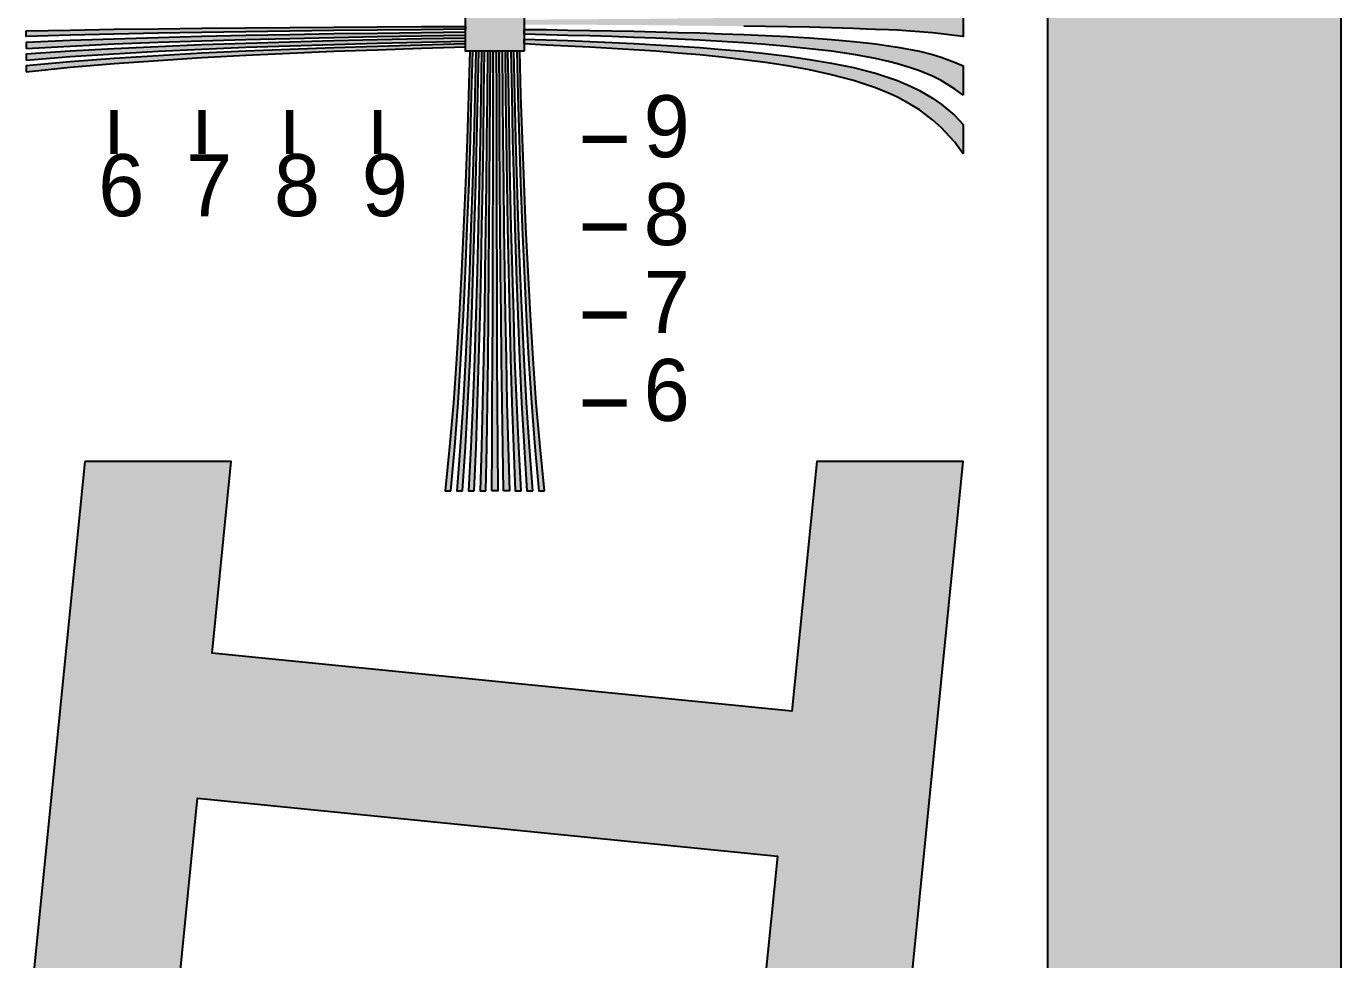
# Model space of a CAD drawing. Header units: millimetres. Extents: x 0 to 1582, y 0 to 984.
# Drawn here: x 1223.1 to 1582.2, y 448.3 to 703.1 of the extents above; entities that cross this region are included whole.
import ezdxf

# ---------------------------------------------------------------- set-up
doc = ezdxf.new("R2010")
doc.units = ezdxf.units.MM
for name, color, linetype in [('FRAME', 7, 'Continuous'), ('LABELS', 7, 'Continuous'), ('PERIPHERY', 7, 'Continuous'), ('SFR', 7, 'Continuous')]:
    doc.layers.add(name, color=color, linetype=linetype)

msp = doc.modelspace()

# ---------------------------------------------------------------- hatches: boundary and pattern name
at = {"layer": 'FRAME', "true_color": 0x000000}
h = msp.add_hatch(color=7, dxfattribs=at)
h.dxf.hatch_style = 1
h.paths.add_polyline_path([(1502.24, 904.25), (1582.24, 904.25), (1582.24, 104.25), (1502.24, 104.25), (1502.24, 904.25)])
at = {"layer": 'PERIPHERY', "true_color": 0x000000}
h = msp.add_hatch(color=7, dxfattribs=at)
h.dxf.hatch_style = 1
h.paths.add_polyline_path([(1359.12, 696.25), (1343.12, 696.25), (1343.12, 712.25), (1359.12, 712.25), (1359.12, 696.25)])
h = msp.add_hatch(color=7, dxfattribs=at)
h.dxf.hatch_style = 1
h.paths.add_polyline_path([(1479.12, 700.25), (1476.72, 700.61), (1473.12, 701.05), (1470.72, 701.29), (1467.12, 701.57), (1464.72, 701.77), (1461.12, 701.98), (1458.72, 702.09), (1455.12, 702.25), (1452.72, 702.34), (1449.12, 702.5), (1443.12, 702.66), (1437.12, 702.82), (1431.12, 702.93), (1425.12, 703.01), (1419.12, 703.09), (1413.12, 703.18), (1407.12, 703.26), (1401.12, 703.3), (1395.12, 703.38), (1389.12, 703.41), (1383.12, 703.46), (1377.12, 703.49), (1371.12, 703.53), (1365.12, 703.57), (1359.12, 703.57), (1359.12, 704.93), (1365.12, 704.93), (1371.12, 704.97), (1377.12, 705.01), (1383.12, 705.05), (1389.12, 705.09), (1395.12, 705.13), (1401.12, 705.21), (1407.12, 705.25), (1413.12, 705.33), (1419.12, 705.41), (1425.12, 705.49), (1431.12, 705.57), (1437.12, 705.7), (1443.12, 705.85), (1449.12, 706.01), (1452.72, 706.17), (1455.12, 706.25), (1458.72, 706.41), (1461.12, 706.53), (1464.72, 706.77), (1467.12, 706.93), (1470.72, 707.21), (1473.12, 707.45), (1476.72, 707.89), (1479.12, 708.25), (1479.12, 700.25)])
h = msp.add_hatch(color=7, dxfattribs=at)
h.dxf.hatch_style = 1
h.paths.add_polyline_path([(1223.12, 701.86), (1235.12, 702.06), (1247.12, 702.26), (1259.12, 702.42), (1271.12, 702.54), (1283.12, 702.66), (1295.12, 702.78), (1307.12, 702.86), (1319.12, 702.94), (1331.12, 702.98), (1343.12, 703.06), (1343.12, 702.26), (1331.12, 702.14), (1319.12, 702.02), (1307.12, 701.9), (1295.12, 701.78), (1283.12, 701.58), (1271.12, 701.42), (1259.12, 701.18), (1247.12, 700.94), (1235.12, 700.62), (1223.12, 700.26), (1223.12, 701.86)])
h = msp.add_hatch(color=7, dxfattribs=at)
h.dxf.hatch_style = 1
h.paths.add_polyline_path([(1223.12, 697.06), (1235.12, 697.7), (1247.12, 698.26), (1259.12, 698.74), (1271.12, 699.1), (1283.12, 699.46), (1295.12, 699.78), (1307.12, 700.02), (1319.12, 700.26), (1331.12, 700.46), (1343.12, 700.66), (1343.12, 701.46), (1331.12, 701.3), (1319.12, 701.14), (1307.12, 700.98), (1295.12, 700.78), (1283.12, 700.54), (1271.12, 700.26), (1259.12, 699.94), (1247.12, 699.58), (1235.12, 699.18), (1223.12, 698.66), (1223.12, 697.06)])
h = msp.add_hatch(color=7, dxfattribs=at)
h.dxf.hatch_style = 1
h.paths.add_polyline_path([(1479.12, 684.25), (1476.72, 686.05), (1473.12, 688.25), (1470.72, 689.45), (1467.12, 690.93), (1464.72, 691.77), (1461.12, 692.81), (1458.72, 693.46), (1455.12, 694.25), (1452.72, 694.73), (1449.12, 695.37), (1443.12, 696.25), (1437.12, 696.97), (1431.12, 697.57), (1425.12, 698.09), (1419.12, 698.54), (1413.12, 698.93), (1407.12, 699.25), (1401.12, 699.54), (1395.12, 699.81), (1389.12, 700.05), (1383.12, 700.26), (1377.12, 700.45), (1371.12, 700.61), (1365.12, 700.77), (1359.12, 700.94), (1359.12, 702.25), (1365.12, 702.17), (1371.12, 702.05), (1377.12, 701.97), (1383.12, 701.85), (1389.12, 701.73), (1395.12, 701.57), (1401.12, 701.42), (1407.12, 701.26), (1413.12, 701.05), (1419.12, 700.81), (1425.12, 700.57), (1431.12, 700.25), (1437.12, 699.89), (1443.12, 699.45), (1449.12, 698.93), (1452.72, 698.53), (1455.12, 698.25), (1458.72, 697.77), (1461.12, 697.41), (1464.72, 696.77), (1467.12, 696.25), (1470.72, 695.37), (1473.12, 694.65), (1476.72, 693.33), (1479.12, 692.25), (1479.12, 684.25)])
h = msp.add_hatch(color=7, dxfattribs=at)
h.dxf.hatch_style = 1
h.paths.add_polyline_path([(1223.12, 693.86), (1235.12, 694.82), (1247.12, 695.58), (1259.12, 696.26), (1271.12, 696.82), (1283.12, 697.34), (1295.12, 697.78), (1307.12, 698.14), (1319.12, 698.5), (1331.12, 698.78), (1343.12, 699.06), (1343.12, 699.86), (1331.12, 699.62), (1319.12, 699.38), (1307.12, 699.1), (1295.12, 698.78), (1283.12, 698.38), (1271.12, 697.98), (1259.12, 697.5), (1247.12, 696.94), (1235.12, 696.26), (1223.12, 695.46), (1223.12, 693.86)])
h = msp.add_hatch(color=7, dxfattribs=at)
h.dxf.hatch_style = 1
h.paths.add_polyline_path([(1223.12, 690.66), (1235.12, 691.9), (1247.12, 692.94), (1259.12, 693.78), (1271.12, 694.54), (1283.12, 695.18), (1295.12, 695.78), (1307.12, 696.26), (1319.12, 696.7), (1331.12, 697.1), (1343.12, 697.46), (1343.12, 698.26), (1331.12, 697.94), (1319.12, 697.58), (1307.12, 697.22), (1295.12, 696.78), (1283.12, 696.26), (1271.12, 695.7), (1259.12, 695.02), (1247.12, 694.26), (1235.12, 693.34), (1223.12, 692.26), (1223.12, 690.66)])
h = msp.add_hatch(color=7, dxfattribs=at)
h.dxf.hatch_style = 1
h.paths.add_polyline_path([(1479.12, 668.25), (1476.72, 671.53), (1473.12, 675.45), (1470.72, 677.57), (1467.12, 680.25), (1464.72, 681.77), (1461.12, 683.69), (1458.72, 684.81), (1455.12, 686.25), (1452.72, 687.09), (1449.12, 688.25), (1443.12, 689.85), (1437.12, 691.17), (1431.12, 692.25), (1425.12, 693.17), (1419.12, 693.97), (1413.12, 694.65), (1407.12, 695.25), (1401.12, 695.77), (1395.12, 696.25), (1389.12, 696.69), (1383.12, 697.05), (1377.12, 697.41), (1371.12, 697.69), (1365.12, 697.97), (1359.12, 698.25), (1359.12, 699.57), (1365.12, 699.37), (1371.12, 699.17), (1377.12, 698.93), (1383.12, 698.65), (1389.12, 698.37), (1395.12, 698.01), (1401.12, 697.65), (1407.12, 697.25), (1413.12, 696.77), (1419.12, 696.25), (1425.12, 695.65), (1431.12, 694.93), (1437.12, 694.05), (1443.12, 693.05), (1449.12, 691.81), (1452.72, 690.93), (1455.12, 690.25), (1458.72, 689.13), (1461.12, 688.25), (1464.72, 686.77), (1467.12, 685.57), (1470.72, 683.49), (1473.12, 681.85), (1476.72, 678.81), (1479.12, 676.25), (1479.12, 668.25)])
h = msp.add_hatch(color=7, dxfattribs=at)
h.dxf.hatch_style = 1
h.paths.add_polyline_path([(1339.12, 576.25), (1340.2, 588.25), (1341.12, 600.25), (1341.88, 612.25), (1342.56, 624.25), (1343.12, 636.25), (1343.6, 648.25), (1344.08, 660.25), (1344.44, 672.25), (1344.8, 684.25), (1345.12, 696.25), (1344.32, 696.25), (1343.96, 684.25), (1343.56, 672.25), (1343.12, 660.25), (1342.6, 648.25), (1342.04, 636.25), (1341.4, 624.25), (1340.64, 612.25), (1339.8, 600.25), (1338.76, 588.25), (1337.52, 576.25), (1339.12, 576.25)])
h = msp.add_hatch(color=7, dxfattribs=at)
h.dxf.hatch_style = 1
h.paths.add_polyline_path([(1342.32, 576.25), (1343.12, 588.25), (1343.8, 600.25), (1344.36, 612.25), (1344.84, 624.25), (1345.24, 636.25), (1345.6, 648.25), (1345.96, 660.25), (1346.24, 672.25), (1346.48, 684.25), (1346.72, 696.25), (1345.92, 696.25), (1345.64, 684.25), (1345.36, 672.25), (1345, 660.25), (1344.6, 648.25), (1344.2, 636.25), (1343.68, 624.25), (1343.12, 612.25), (1342.44, 600.25), (1341.68, 588.25), (1340.72, 576.25), (1342.32, 576.25)])
h = msp.add_hatch(color=7, dxfattribs=at)
h.dxf.hatch_style = 1
h.paths.add_polyline_path([(1345.52, 576.25), (1346.04, 588.25), (1346.44, 600.25), (1346.8, 612.25), (1347.12, 624.25), (1347.4, 636.25), (1347.6, 648.25), (1347.84, 660.25), (1348, 672.25), (1348.16, 684.25), (1348.32, 696.25), (1347.52, 696.25), (1347.32, 684.25), (1347.12, 672.25), (1346.88, 660.25), (1346.6, 648.25), (1346.32, 636.25), (1345.96, 624.25), (1345.6, 612.25), (1345.12, 600.25), (1344.56, 588.25), (1343.92, 576.25), (1345.52, 576.25)])
h = msp.add_hatch(color=7, dxfattribs=at)
h.dxf.hatch_style = 1
h.paths.add_polyline_path([(1348.72, 576.25), (1348.92, 588.25), (1349.12, 600.25), (1349.28, 612.25), (1349.4, 624.25), (1349.52, 636.25), (1349.6, 648.25), (1349.72, 660.25), (1349.8, 672.25), (1349.84, 684.25), (1349.92, 696.25), (1349.12, 696.25), (1349, 684.25), (1348.88, 672.25), (1348.76, 660.25), (1348.6, 648.25), (1348.44, 636.25), (1348.28, 624.25), (1348.04, 612.25), (1347.8, 600.25), (1347.48, 588.25), (1347.12, 576.25), (1348.72, 576.25)])
h = msp.add_hatch(color=7, dxfattribs=at)
h.dxf.hatch_style = 1
h.paths.add_polyline_path([(1350.32, 576.25), (1350.4, 588.25), (1350.44, 600.25), (1350.52, 612.25), (1350.56, 624.25), (1350.6, 636.25), (1350.6, 648.25), (1350.64, 660.25), (1350.68, 672.25), (1350.68, 684.25), (1350.72, 696.25), (1351.52, 696.25), (1351.56, 684.25), (1351.56, 672.25), (1351.59, 660.25), (1351.59, 648.25), (1351.64, 636.25), (1351.67, 624.25), (1351.71, 612.25), (1351.8, 600.25), (1351.83, 588.25), (1351.92, 576.25), (1350.32, 576.25)])
h = msp.add_hatch(color=7, dxfattribs=at)
h.dxf.hatch_style = 1
h.paths.add_polyline_path([(1353.52, 576.25), (1353.32, 588.25), (1353.12, 600.25), (1352.96, 612.25), (1352.84, 624.25), (1352.72, 636.25), (1352.6, 648.25), (1352.52, 660.25), (1352.44, 672.25), (1352.4, 684.25), (1352.32, 696.25), (1353.12, 696.25), (1353.24, 684.25), (1353.36, 672.25), (1353.48, 660.25), (1353.6, 648.25), (1353.8, 636.25), (1353.96, 624.25), (1354.2, 612.25), (1354.44, 600.25), (1354.76, 588.25), (1355.12, 576.25), (1353.52, 576.25)])
h = msp.add_hatch(color=7, dxfattribs=at)
h.dxf.hatch_style = 1
h.paths.add_polyline_path([(1358.32, 576.25), (1357.68, 588.25), (1357.12, 600.25), (1356.64, 612.25), (1356.28, 624.25), (1355.92, 636.25), (1355.6, 648.25), (1355.36, 660.25), (1355.12, 672.25), (1354.92, 684.25), (1354.72, 696.25), (1353.92, 696.25), (1354.08, 684.25), (1354.24, 672.25), (1354.4, 660.25), (1354.6, 648.25), (1354.84, 636.25), (1355.12, 624.25), (1355.44, 612.25), (1355.8, 600.25), (1356.2, 588.25), (1356.72, 576.25), (1358.32, 576.25)])
h = msp.add_hatch(color=7, dxfattribs=at)
h.dxf.hatch_style = 1
h.paths.add_polyline_path([(1361.52, 576.25), (1360.56, 588.25), (1359.8, 600.25), (1359.12, 612.25), (1358.56, 624.25), (1358.04, 636.25), (1357.6, 648.25), (1357.24, 660.25), (1356.88, 672.25), (1356.6, 684.25), (1356.32, 696.25), (1355.52, 696.25), (1355.76, 684.25), (1356, 672.25), (1356.28, 660.25), (1356.6, 648.25), (1357, 636.25), (1357.4, 624.25), (1357.88, 612.25), (1358.44, 600.25), (1359.12, 588.25), (1359.92, 576.25), (1361.52, 576.25)])
h = msp.add_hatch(color=7, dxfattribs=at)
h.dxf.hatch_style = 1
h.paths.add_polyline_path([(1364.72, 576.25), (1363.48, 588.25), (1362.44, 600.25), (1361.6, 612.25), (1360.84, 624.25), (1360.2, 636.25), (1359.6, 648.25), (1359.12, 660.25), (1358.68, 672.25), (1358.28, 684.25), (1357.92, 696.25), (1357.12, 696.25), (1357.44, 684.25), (1357.8, 672.25), (1358.16, 660.25), (1358.6, 648.25), (1359.12, 636.25), (1359.68, 624.25), (1360.36, 612.25), (1361.12, 600.25), (1362.04, 588.25), (1363.12, 576.25), (1364.72, 576.25)])
at = {"layer": 'SFR', "true_color": 0x000000}
h = msp.add_hatch(color=7, dxfattribs=at)
h.dxf.hatch_style = 1
h.paths.add_polyline_path([(1239.12, 584.25), (1223.12, 424.25), (1263.12, 424.25), (1269.93, 492.37), (1428.35, 476.53), (1423.12, 424.25), (1463.12, 424.25), (1479.12, 584.25), (1439.12, 584.25), (1432.31, 516.13), (1273.89, 531.97), (1279.12, 584.25), (1239.12, 584.25), (1239.12, 584.25)])

# ---------------------------------------------------------------- linework, layer by layer
at = {"layer": 'FRAME', "color": 250}
msp.add_lwpolyline([(1502.24, 904.25), (1582.24, 904.25), (1582.24, 104.25), (1502.24, 104.25), (1502.24, 904.25)], close=True, dxfattribs=at)
at = {"layer": 'FRAME', "color": 250, "true_color": 0x000000}
for points in [[(1502.24, 904.25), (1502.24, 104.25), (1582.24, 104.25)], [(1582.24, 104.25), (1582.24, 904.25), (1502.24, 904.25)]]:
    msp.add_solid(points, dxfattribs=at)
at = {"layer": 'PERIPHERY', "color": 250}
for points in [[(1359.12, 696.25), (1343.12, 696.25), (1343.12, 712.25), (1359.12, 712.25), (1359.12, 696.25)], [(1223.12, 701.86), (1235.12, 702.06), (1247.12, 702.26), (1259.12, 702.42), (1271.12, 702.54), (1283.12, 702.66), (1295.12, 702.78), (1307.12, 702.86), (1319.12, 702.94), (1331.12, 702.98), (1343.12, 703.06), (1343.12, 702.26), (1331.12, 702.14), (1319.12, 702.02), (1307.12, 701.9), (1295.12, 701.78), (1283.12, 701.58), (1271.12, 701.42), (1259.12, 701.18), (1247.12, 700.94), (1235.12, 700.62), (1223.12, 700.26), (1223.12, 701.86)], [(1223.12, 697.06), (1235.12, 697.7), (1247.12, 698.26), (1259.12, 698.74), (1271.12, 699.1), (1283.12, 699.46), (1295.12, 699.78), (1307.12, 700.02), (1319.12, 700.26), (1331.12, 700.46), (1343.12, 700.66), (1343.12, 701.46), (1331.12, 701.3), (1319.12, 701.14), (1307.12, 700.98), (1295.12, 700.78), (1283.12, 700.54), (1271.12, 700.26), (1259.12, 699.94), (1247.12, 699.58), (1235.12, 699.18), (1223.12, 698.66), (1223.12, 697.06)], [(1479.12, 684.25), (1476.72, 686.05), (1473.12, 688.25), (1470.72, 689.45), (1467.12, 690.93), (1464.72, 691.77), (1461.12, 692.81), (1458.72, 693.46), (1455.12, 694.25), (1452.72, 694.73), (1449.12, 695.37), (1443.12, 696.25), (1437.12, 696.97), (1431.12, 697.57), (1425.12, 698.09), (1419.12, 698.54), (1413.12, 698.93), (1407.12, 699.25), (1401.12, 699.54), (1395.12, 699.81), (1389.12, 700.05), (1383.12, 700.26), (1377.12, 700.45), (1371.12, 700.61), (1365.12, 700.77), (1359.12, 700.94), (1359.12, 702.25), (1365.12, 702.17), (1371.12, 702.05), (1377.12, 701.97), (1383.12, 701.85), (1389.12, 701.73), (1395.12, 701.57), (1401.12, 701.42), (1407.12, 701.26), (1413.12, 701.05), (1419.12, 700.81), (1425.12, 700.57), (1431.12, 700.25), (1437.12, 699.89), (1443.12, 699.45), (1449.12, 698.93), (1452.72, 698.53), (1455.12, 698.25), (1458.72, 697.77), (1461.12, 697.41), (1464.72, 696.77), (1467.12, 696.25), (1470.72, 695.37), (1473.12, 694.65), (1476.72, 693.33), (1479.12, 692.25), (1479.12, 684.25)], [(1223.12, 693.86), (1235.12, 694.82), (1247.12, 695.58), (1259.12, 696.26), (1271.12, 696.82), (1283.12, 697.34), (1295.12, 697.78), (1307.12, 698.14), (1319.12, 698.5), (1331.12, 698.78), (1343.12, 699.06), (1343.12, 699.86), (1331.12, 699.62), (1319.12, 699.38), (1307.12, 699.1), (1295.12, 698.78), (1283.12, 698.38), (1271.12, 697.98), (1259.12, 697.5), (1247.12, 696.94), (1235.12, 696.26), (1223.12, 695.46), (1223.12, 693.86)], [(1223.12, 690.66), (1235.12, 691.9), (1247.12, 692.94), (1259.12, 693.78), (1271.12, 694.54), (1283.12, 695.18), (1295.12, 695.78), (1307.12, 696.26), (1319.12, 696.7), (1331.12, 697.1), (1343.12, 697.46), (1343.12, 698.26), (1331.12, 697.94), (1319.12, 697.58), (1307.12, 697.22), (1295.12, 696.78), (1283.12, 696.26), (1271.12, 695.7), (1259.12, 695.02), (1247.12, 694.26), (1235.12, 693.34), (1223.12, 692.26), (1223.12, 690.66)], [(1479.12, 668.25), (1476.72, 671.53), (1473.12, 675.45), (1470.72, 677.57), (1467.12, 680.25), (1464.72, 681.77), (1461.12, 683.69), (1458.72, 684.81), (1455.12, 686.25), (1452.72, 687.09), (1449.12, 688.25), (1443.12, 689.85), (1437.12, 691.17), (1431.12, 692.25), (1425.12, 693.17), (1419.12, 693.97), (1413.12, 694.65), (1407.12, 695.25), (1401.12, 695.77), (1395.12, 696.25), (1389.12, 696.69), (1383.12, 697.05), (1377.12, 697.41), (1371.12, 697.69), (1365.12, 697.97), (1359.12, 698.25), (1359.12, 699.57), (1365.12, 699.37), (1371.12, 699.17), (1377.12, 698.93), (1383.12, 698.65), (1389.12, 698.37), (1395.12, 698.01), (1401.12, 697.65), (1407.12, 697.25), (1413.12, 696.77), (1419.12, 696.25), (1425.12, 695.65), (1431.12, 694.93), (1437.12, 694.05), (1443.12, 693.05), (1449.12, 691.81), (1452.72, 690.93), (1455.12, 690.25), (1458.72, 689.13), (1461.12, 688.25), (1464.72, 686.77), (1467.12, 685.57), (1470.72, 683.49), (1473.12, 681.85), (1476.72, 678.81), (1479.12, 676.25), (1479.12, 668.25)], [(1339.12, 576.25), (1340.2, 588.25), (1341.12, 600.25), (1341.88, 612.25), (1342.56, 624.25), (1343.12, 636.25), (1343.6, 648.25), (1344.08, 660.25), (1344.44, 672.25), (1344.8, 684.25), (1345.12, 696.25), (1344.32, 696.25), (1343.96, 684.25), (1343.56, 672.25), (1343.12, 660.25), (1342.6, 648.25), (1342.04, 636.25), (1341.4, 624.25), (1340.64, 612.25), (1339.8, 600.25), (1338.76, 588.25), (1337.52, 576.25), (1339.12, 576.25)], [(1342.32, 576.25), (1343.12, 588.25), (1343.8, 600.25), (1344.36, 612.25), (1344.84, 624.25), (1345.24, 636.25), (1345.6, 648.25), (1345.96, 660.25), (1346.24, 672.25), (1346.48, 684.25), (1346.72, 696.25), (1345.92, 696.25), (1345.64, 684.25), (1345.36, 672.25), (1345, 660.25), (1344.6, 648.25), (1344.2, 636.25), (1343.68, 624.25), (1343.12, 612.25), (1342.44, 600.25), (1341.68, 588.25), (1340.72, 576.25), (1342.32, 576.25)], [(1345.52, 576.25), (1346.04, 588.25), (1346.44, 600.25), (1346.8, 612.25), (1347.12, 624.25), (1347.4, 636.25), (1347.6, 648.25), (1347.84, 660.25), (1348, 672.25), (1348.16, 684.25), (1348.32, 696.25), (1347.52, 696.25), (1347.32, 684.25), (1347.12, 672.25), (1346.88, 660.25), (1346.6, 648.25), (1346.32, 636.25), (1345.96, 624.25), (1345.6, 612.25), (1345.12, 600.25), (1344.56, 588.25), (1343.92, 576.25), (1345.52, 576.25)], [(1348.72, 576.25), (1348.92, 588.25), (1349.12, 600.25), (1349.28, 612.25), (1349.4, 624.25), (1349.52, 636.25), (1349.6, 648.25), (1349.72, 660.25), (1349.8, 672.25), (1349.84, 684.25), (1349.92, 696.25), (1349.12, 696.25), (1349, 684.25), (1348.88, 672.25), (1348.76, 660.25), (1348.6, 648.25), (1348.44, 636.25), (1348.28, 624.25), (1348.04, 612.25), (1347.8, 600.25), (1347.48, 588.25), (1347.12, 576.25), (1348.72, 576.25)], [(1350.32, 576.25), (1350.4, 588.25), (1350.44, 600.25), (1350.52, 612.25), (1350.56, 624.25), (1350.6, 636.25), (1350.6, 648.25), (1350.64, 660.25), (1350.68, 672.25), (1350.68, 684.25), (1350.72, 696.25), (1351.52, 696.25), (1351.56, 684.25), (1351.56, 672.25), (1351.59, 660.25), (1351.59, 648.25), (1351.64, 636.25), (1351.67, 624.25), (1351.71, 612.25), (1351.8, 600.25), (1351.83, 588.25), (1351.92, 576.25), (1350.32, 576.25)], [(1353.52, 576.25), (1353.32, 588.25), (1353.12, 600.25), (1352.96, 612.25), (1352.84, 624.25), (1352.72, 636.25), (1352.6, 648.25), (1352.52, 660.25), (1352.44, 672.25), (1352.4, 684.25), (1352.32, 696.25), (1353.12, 696.25), (1353.24, 684.25), (1353.36, 672.25), (1353.48, 660.25), (1353.6, 648.25), (1353.8, 636.25), (1353.96, 624.25), (1354.2, 612.25), (1354.44, 600.25), (1354.76, 588.25), (1355.12, 576.25), (1353.52, 576.25)], [(1358.32, 576.25), (1357.68, 588.25), (1357.12, 600.25), (1356.64, 612.25), (1356.28, 624.25), (1355.92, 636.25), (1355.6, 648.25), (1355.36, 660.25), (1355.12, 672.25), (1354.92, 684.25), (1354.72, 696.25), (1353.92, 696.25), (1354.08, 684.25), (1354.24, 672.25), (1354.4, 660.25), (1354.6, 648.25), (1354.84, 636.25), (1355.12, 624.25), (1355.44, 612.25), (1355.8, 600.25), (1356.2, 588.25), (1356.72, 576.25), (1358.32, 576.25)], [(1361.52, 576.25), (1360.56, 588.25), (1359.8, 600.25), (1359.12, 612.25), (1358.56, 624.25), (1358.04, 636.25), (1357.6, 648.25), (1357.24, 660.25), (1356.88, 672.25), (1356.6, 684.25), (1356.32, 696.25), (1355.52, 696.25), (1355.76, 684.25), (1356, 672.25), (1356.28, 660.25), (1356.6, 648.25), (1357, 636.25), (1357.4, 624.25), (1357.88, 612.25), (1358.44, 600.25), (1359.12, 588.25), (1359.92, 576.25), (1361.52, 576.25)], [(1364.72, 576.25), (1363.48, 588.25), (1362.44, 600.25), (1361.6, 612.25), (1360.84, 624.25), (1360.2, 636.25), (1359.6, 648.25), (1359.12, 660.25), (1358.68, 672.25), (1358.28, 684.25), (1357.92, 696.25), (1357.12, 696.25), (1357.44, 684.25), (1357.8, 672.25), (1358.16, 660.25), (1358.6, 648.25), (1359.12, 636.25), (1359.68, 624.25), (1360.36, 612.25), (1361.12, 600.25), (1362.04, 588.25), (1363.12, 576.25), (1364.72, 576.25)]]:
    msp.add_lwpolyline(points, close=True, dxfattribs=at)
msp.add_lwpolyline([(1479.12, 708.25), (1479.12, 700.25), (1479.12, 700.25), (1476.72, 700.61), (1473.12, 701.05), (1470.72, 701.29), (1467.12, 701.57), (1464.72, 701.77), (1461.12, 701.98), (1458.72, 702.09), (1455.12, 702.25), (1452.72, 702.34), (1449.12, 702.5), (1443.12, 702.66), (1437.12, 702.82), (1431.12, 702.93), (1425.12, 703.01), (1419.12, 703.09)], dxfattribs=at)
at = {"layer": 'PERIPHERY', "color": 250, "lineweight": 35, "const_width": 2}
for points in [[(1247.12, 680.26), (1247.12, 668.26)], [(1271.12, 680.26), (1271.12, 668.26)], [(1295.12, 680.26), (1295.12, 668.26)], [(1319.12, 680.26), (1319.12, 668.26)], [(1375.12, 672.25), (1387.12, 672.25)], [(1375.12, 648.25), (1387.12, 648.25)], [(1375.12, 624.25), (1387.12, 624.25)], [(1375.12, 600.25), (1387.12, 600.25)]]:
    msp.add_lwpolyline(points, dxfattribs=at)
at = {"layer": 'PERIPHERY', "color": 250, "true_color": 0x000000}
for points in [[(1359.12, 696.25), (1359.12, 712.25), (1343.12, 712.25)], [(1343.12, 712.25), (1343.12, 696.25), (1359.12, 696.25)], [(1479.12, 700.25), (1476.72, 707.89), (1473.12, 707.45)], [(1479.12, 700.25), (1479.12, 708.25), (1476.72, 707.89)], [(1443.12, 705.85), (1419.12, 703.09), (1425.12, 703.01)], [(1443.12, 705.85), (1425.12, 703.01), (1431.12, 702.93)], [(1443.12, 705.85), (1431.12, 702.93), (1437.12, 702.82)], [(1443.12, 705.85), (1437.12, 702.82), (1443.12, 702.66)], [(1479.12, 700.25), (1449.12, 706.01), (1443.12, 705.85)], [(1443.12, 705.85), (1443.12, 702.66), (1449.12, 702.5)], [(1443.12, 705.85), (1449.12, 702.5), (1452.72, 702.34)], [(1443.12, 705.85), (1452.72, 702.34), (1455.12, 702.25)], [(1443.12, 705.85), (1455.12, 702.25), (1458.72, 702.09)], [(1443.12, 705.85), (1458.72, 702.09), (1461.12, 701.98)], [(1443.12, 705.85), (1461.12, 701.98), (1464.72, 701.77)], [(1443.12, 705.85), (1464.72, 701.77), (1467.12, 701.57)], [(1443.12, 705.85), (1467.12, 701.57), (1470.72, 701.29)], [(1443.12, 705.85), (1470.72, 701.29), (1473.12, 701.05)], [(1443.12, 705.85), (1473.12, 701.05), (1476.72, 700.61)], [(1443.12, 705.85), (1476.72, 700.61), (1479.12, 700.25)], [(1479.12, 700.25), (1452.72, 706.17), (1449.12, 706.01)], [(1479.12, 700.25), (1455.12, 706.25), (1452.72, 706.17)], [(1479.12, 700.25), (1458.72, 706.41), (1455.12, 706.25)], [(1479.12, 700.25), (1461.12, 706.53), (1458.72, 706.41)], [(1479.12, 700.25), (1464.72, 706.77), (1461.12, 706.53)], [(1479.12, 700.25), (1467.12, 706.93), (1464.72, 706.77)], [(1479.12, 700.25), (1470.72, 707.21), (1467.12, 706.93)], [(1479.12, 700.25), (1473.12, 707.45), (1470.72, 707.21)], [(1223.12, 701.86), (1343.12, 702.26), (1343.12, 703.06)], [(1223.12, 701.86), (1343.12, 703.06), (1331.12, 702.98)], [(1223.12, 701.86), (1331.12, 702.98), (1319.12, 702.94)], [(1223.12, 701.86), (1319.12, 702.94), (1307.12, 702.86)], [(1223.12, 701.86), (1307.12, 702.86), (1295.12, 702.78)], [(1223.12, 701.86), (1295.12, 702.78), (1283.12, 702.66)], [(1223.12, 701.86), (1283.12, 702.66), (1271.12, 702.54)], [(1223.12, 701.86), (1271.12, 702.54), (1259.12, 702.42)], [(1259.12, 702.42), (1235.12, 702.06), (1223.12, 701.86)], [(1223.12, 701.86), (1331.12, 702.14), (1343.12, 702.26)], [(1223.12, 701.86), (1319.12, 702.02), (1331.12, 702.14)], [(1223.12, 701.86), (1307.12, 701.9), (1319.12, 702.02)], [(1223.12, 701.86), (1295.12, 701.78), (1307.12, 701.9)], [(1223.12, 701.86), (1223.12, 700.26), (1235.12, 700.62)], [(1223.12, 701.86), (1235.12, 700.62), (1247.12, 700.94)], [(1223.12, 701.86), (1247.12, 700.94), (1259.12, 701.18)], [(1223.12, 701.86), (1259.12, 701.18), (1271.12, 701.42)], [(1223.12, 701.86), (1271.12, 701.42), (1283.12, 701.58)], [(1223.12, 701.86), (1283.12, 701.58), (1295.12, 701.78)], [(1223.12, 698.66), (1343.12, 700.66), (1343.12, 701.46)], [(1223.12, 698.66), (1343.12, 701.46), (1331.12, 701.3)], [(1223.12, 698.66), (1331.12, 701.3), (1319.12, 701.14)], [(1223.12, 698.66), (1319.12, 701.14), (1307.12, 700.98)], [(1223.12, 698.66), (1307.12, 700.98), (1295.12, 700.78)], [(1223.12, 698.66), (1295.12, 700.78), (1283.12, 700.54)], [(1223.12, 698.66), (1331.12, 700.46), (1343.12, 700.66)], [(1223.12, 698.66), (1283.12, 700.54), (1271.12, 700.26)], [(1223.12, 698.66), (1319.12, 700.26), (1331.12, 700.46)], [(1259.12, 702.42), (1247.12, 702.26), (1235.12, 702.06)], [(1464.72, 696.77), (1365.12, 702.17), (1359.12, 702.25)], [(1359.12, 702.25), (1359.12, 700.94), (1365.12, 700.77)], [(1359.12, 702.25), (1365.12, 700.77), (1371.12, 700.61)], [(1359.12, 702.25), (1371.12, 700.61), (1377.12, 700.45)], [(1359.12, 702.25), (1377.12, 700.45), (1383.12, 700.26)], [(1359.12, 702.25), (1383.12, 700.26), (1389.12, 700.05)], [(1359.12, 702.25), (1389.12, 700.05), (1395.12, 699.81)], [(1464.72, 696.77), (1359.12, 702.25), (1395.12, 699.81)], [(1464.72, 696.77), (1371.12, 702.05), (1365.12, 702.17)], [(1464.72, 696.77), (1377.12, 701.97), (1371.12, 702.05)], [(1464.72, 696.77), (1383.12, 701.85), (1377.12, 701.97)], [(1464.72, 696.77), (1389.12, 701.73), (1383.12, 701.85)], [(1464.72, 696.77), (1395.12, 701.57), (1389.12, 701.73)], [(1464.72, 696.77), (1401.12, 701.42), (1395.12, 701.57)], [(1464.72, 696.77), (1407.12, 701.26), (1401.12, 701.42)], [(1464.72, 696.77), (1413.12, 701.05), (1407.12, 701.26)], [(1464.72, 696.77), (1419.12, 700.81), (1413.12, 701.05)], [(1464.72, 696.77), (1425.12, 700.57), (1419.12, 700.81)], [(1464.72, 696.77), (1431.12, 700.25), (1425.12, 700.57)], [(1223.12, 698.66), (1307.12, 700.02), (1319.12, 700.26)], [(1223.12, 698.66), (1271.12, 700.26), (1259.12, 699.94)], [(1223.12, 698.66), (1295.12, 699.78), (1307.12, 700.02)], [(1223.12, 698.66), (1259.12, 699.94), (1247.12, 699.58)], [(1223.12, 695.46), (1295.12, 697.78), (1343.12, 699.86)], [(1223.12, 695.46), (1343.12, 699.86), (1331.12, 699.62)], [(1223.12, 698.66), (1283.12, 699.46), (1295.12, 699.78)], [(1223.12, 695.46), (1331.12, 699.62), (1319.12, 699.38)], [(1247.12, 699.58), (1235.12, 699.18), (1223.12, 698.66)], [(1223.12, 698.66), (1271.12, 699.1), (1283.12, 699.46)], [(1223.12, 695.46), (1319.12, 699.38), (1307.12, 699.1)], [(1223.12, 695.46), (1307.12, 699.1), (1295.12, 698.78)], [(1223.12, 698.66), (1259.12, 698.74), (1271.12, 699.1)], [(1223.12, 695.46), (1295.12, 698.78), (1283.12, 698.38)], [(1223.12, 698.66), (1247.12, 698.26), (1259.12, 698.74)], [(1223.12, 698.66), (1223.12, 697.06), (1235.12, 697.7)], [(1223.12, 698.66), (1235.12, 697.7), (1247.12, 698.26)], [(1223.12, 695.46), (1283.12, 698.38), (1271.12, 697.98)], [(1223.12, 692.26), (1295.12, 695.78), (1343.12, 698.26)], [(1223.12, 692.26), (1343.12, 698.26), (1331.12, 697.94)], [(1223.12, 695.46), (1271.12, 697.98), (1259.12, 697.5)], [(1223.12, 692.26), (1331.12, 697.94), (1319.12, 697.58)], [(1223.12, 695.46), (1283.12, 697.34), (1295.12, 697.78)], [(1223.12, 692.26), (1319.12, 697.58), (1307.12, 697.22)], [(1223.12, 695.46), (1259.12, 697.5), (1247.12, 696.94)], [(1223.12, 695.46), (1271.12, 696.82), (1283.12, 697.34)], [(1223.12, 692.26), (1307.12, 697.22), (1295.12, 696.78)], [(1247.12, 696.94), (1235.12, 696.26), (1223.12, 695.46)], [(1223.12, 695.46), (1259.12, 696.26), (1271.12, 696.82)], [(1223.12, 692.26), (1295.12, 696.78), (1283.12, 696.26)], [(1295.12, 697.78), (1319.12, 698.5), (1343.12, 699.86)], [(1295.12, 697.78), (1307.12, 698.14), (1319.12, 698.5)], [(1295.12, 695.78), (1307.12, 696.26), (1343.12, 698.26)], [(1307.12, 696.26), (1319.12, 696.7), (1343.12, 698.26)], [(1319.12, 698.5), (1331.12, 698.78), (1343.12, 699.86)], [(1319.12, 696.7), (1331.12, 697.1), (1343.12, 698.26)], [(1331.12, 698.78), (1343.12, 699.06), (1343.12, 699.86)], [(1331.12, 697.1), (1343.12, 697.46), (1343.12, 698.26)], [(1407.12, 697.25), (1365.12, 699.37), (1359.12, 699.57)], [(1407.12, 697.25), (1359.12, 699.57), (1359.12, 698.25)], [(1407.12, 697.25), (1359.12, 698.25), (1365.12, 697.97)], [(1407.12, 697.25), (1371.12, 699.17), (1365.12, 699.37)], [(1407.12, 697.25), (1365.12, 697.97), (1371.12, 697.69)], [(1407.12, 697.25), (1377.12, 698.93), (1371.12, 699.17)], [(1407.12, 697.25), (1371.12, 697.69), (1377.12, 697.41)], [(1407.12, 697.25), (1383.12, 698.65), (1377.12, 698.93)], [(1407.12, 697.25), (1377.12, 697.41), (1383.12, 697.05)], [(1407.12, 697.25), (1389.12, 698.37), (1383.12, 698.65)], [(1407.12, 697.25), (1383.12, 697.05), (1389.12, 696.69)], [(1407.12, 697.25), (1395.12, 698.01), (1389.12, 698.37)], [(1407.12, 697.25), (1389.12, 696.69), (1395.12, 696.25)], [(1464.72, 696.77), (1395.12, 699.81), (1401.12, 699.54)], [(1407.12, 697.25), (1401.12, 697.65), (1395.12, 698.01)], [(1407.12, 697.25), (1395.12, 696.25), (1401.12, 695.77)], [(1464.72, 696.77), (1401.12, 699.54), (1407.12, 699.25)], [(1407.12, 697.25), (1401.12, 695.77), (1407.12, 695.25)], [(1464.72, 696.77), (1407.12, 699.25), (1413.12, 698.93)], [(1467.12, 685.57), (1413.12, 696.77), (1407.12, 697.25)], [(1407.12, 697.25), (1407.12, 695.25), (1413.12, 694.65)], [(1407.12, 697.25), (1413.12, 694.65), (1419.12, 693.97)], [(1407.12, 697.25), (1419.12, 693.97), (1425.12, 693.17)], [(1407.12, 697.25), (1425.12, 693.17), (1431.12, 692.25)], [(1407.12, 697.25), (1431.12, 692.25), (1437.12, 691.17)], [(1467.12, 685.57), (1407.12, 697.25), (1437.12, 691.17)], [(1464.72, 696.77), (1413.12, 698.93), (1419.12, 698.54)], [(1467.12, 685.57), (1419.12, 696.25), (1413.12, 696.77)], [(1464.72, 696.77), (1419.12, 698.54), (1425.12, 698.09)], [(1464.72, 696.77), (1425.12, 698.09), (1431.12, 697.57)], [(1464.72, 696.77), (1437.12, 699.89), (1431.12, 700.25)], [(1464.72, 696.77), (1431.12, 697.57), (1437.12, 696.97)], [(1464.72, 696.77), (1443.12, 699.45), (1437.12, 699.89)], [(1464.72, 696.77), (1437.12, 696.97), (1443.12, 696.25)], [(1464.72, 696.77), (1449.12, 698.93), (1443.12, 699.45)], [(1464.72, 696.77), (1443.12, 696.25), (1449.12, 695.37)], [(1464.72, 696.77), (1452.72, 698.53), (1449.12, 698.93)], [(1464.72, 696.77), (1449.12, 695.37), (1452.72, 694.73)], [(1464.72, 696.77), (1455.12, 698.25), (1452.72, 698.53)], [(1464.72, 696.77), (1452.72, 694.73), (1455.12, 694.25)], [(1464.72, 696.77), (1458.72, 697.77), (1455.12, 698.25)], [(1464.72, 696.77), (1455.12, 694.25), (1458.72, 693.46)], [(1464.72, 696.77), (1461.12, 697.41), (1458.72, 697.77)], [(1464.72, 696.77), (1458.72, 693.46), (1461.12, 692.81)], [(1464.72, 696.77), (1461.12, 692.81), (1464.72, 691.77)], [(1479.12, 684.25), (1467.12, 696.25), (1464.72, 696.77)], [(1464.72, 696.77), (1464.72, 691.77), (1467.12, 690.93)], [(1464.72, 696.77), (1467.12, 690.93), (1470.72, 689.45)], [(1464.72, 696.77), (1470.72, 689.45), (1473.12, 688.25)], [(1464.72, 696.77), (1473.12, 688.25), (1476.72, 686.05)], [(1464.72, 696.77), (1476.72, 686.05), (1479.12, 684.25)], [(1223.12, 692.26), (1283.12, 696.26), (1271.12, 695.7)], [(1223.12, 695.46), (1247.12, 695.58), (1259.12, 696.26)], [(1223.12, 692.26), (1283.12, 695.18), (1295.12, 695.78)], [(1223.12, 692.26), (1271.12, 695.7), (1259.12, 695.02)], [(1223.12, 695.46), (1235.12, 694.82), (1247.12, 695.58)], [(1223.12, 695.46), (1223.12, 693.86), (1235.12, 694.82)], [(1223.12, 692.26), (1271.12, 694.54), (1283.12, 695.18)], [(1223.12, 692.26), (1259.12, 695.02), (1247.12, 694.26)], [(1223.12, 692.26), (1259.12, 693.78), (1271.12, 694.54)], [(1247.12, 694.26), (1235.12, 693.34), (1223.12, 692.26)], [(1223.12, 692.26), (1247.12, 692.94), (1259.12, 693.78)], [(1342.56, 624.25), (1344.8, 684.25), (1345.12, 696.25)], [(1342.56, 624.25), (1345.12, 696.25), (1344.32, 696.25)], [(1342.56, 624.25), (1344.32, 696.25), (1343.96, 684.25)], [(1344.84, 624.25), (1346.48, 684.25), (1346.72, 696.25)], [(1344.84, 624.25), (1346.72, 696.25), (1345.92, 696.25)], [(1344.84, 624.25), (1345.92, 696.25), (1345.64, 684.25)], [(1347.4, 636.25), (1347.52, 696.25), (1347.32, 684.25)], [(1347.4, 636.25), (1348.16, 684.25), (1348.32, 696.25)], [(1347.4, 636.25), (1348.32, 696.25), (1347.52, 696.25)], [(1349.72, 660.25), (1349.12, 696.25), (1349, 684.25)], [(1349.84, 684.25), (1349.92, 696.25), (1349.12, 696.25)], [(1349.72, 660.25), (1349.84, 684.25), (1349.12, 696.25)], [(1350.32, 576.25), (1351.56, 684.25), (1351.52, 696.25)], [(1351.52, 696.25), (1350.4, 588.25), (1350.32, 576.25)], [(1351.52, 696.25), (1350.44, 600.25), (1350.4, 588.25)], [(1351.52, 696.25), (1350.52, 612.25), (1350.44, 600.25)], [(1351.52, 696.25), (1350.56, 624.25), (1350.52, 612.25)], [(1351.52, 696.25), (1350.6, 636.25), (1350.56, 624.25)], [(1351.52, 696.25), (1350.64, 660.25), (1350.6, 648.25)], [(1351.52, 696.25), (1350.6, 648.25), (1350.6, 636.25)], [(1351.52, 696.25), (1350.68, 672.25), (1350.64, 660.25)], [(1351.52, 696.25), (1350.72, 696.25), (1350.68, 684.25)], [(1351.52, 696.25), (1350.68, 684.25), (1350.68, 672.25)], [(1353.52, 576.25), (1353.12, 696.25), (1352.32, 696.25)], [(1353.52, 576.25), (1352.32, 696.25), (1352.4, 684.25)], [(1353.52, 576.25), (1353.24, 684.25), (1353.12, 696.25)], [(1356.72, 576.25), (1354.72, 696.25), (1353.92, 696.25)], [(1356.72, 576.25), (1353.92, 696.25), (1354.08, 684.25)], [(1356.72, 576.25), (1354.92, 684.25), (1354.72, 696.25)], [(1356.6, 684.25), (1356.32, 696.25), (1355.52, 696.25)], [(1356.88, 672.25), (1356.6, 684.25), (1355.52, 696.25)], [(1357.6, 648.25), (1356.88, 672.25), (1355.52, 696.25)], [(1359.92, 576.25), (1357.6, 648.25), (1355.52, 696.25)], [(1359.92, 576.25), (1355.52, 696.25), (1355.76, 684.25)], [(1358.28, 684.25), (1357.92, 696.25), (1357.12, 696.25)], [(1358.68, 672.25), (1358.28, 684.25), (1357.12, 696.25)], [(1359.12, 660.25), (1358.68, 672.25), (1357.12, 696.25)], [(1359.6, 648.25), (1359.12, 660.25), (1357.12, 696.25)], [(1363.12, 576.25), (1359.6, 648.25), (1357.12, 696.25)], [(1363.12, 576.25), (1357.12, 696.25), (1357.44, 684.25)], [(1467.12, 685.57), (1425.12, 695.65), (1419.12, 696.25)], [(1467.12, 685.57), (1431.12, 694.93), (1425.12, 695.65)], [(1467.12, 685.57), (1437.12, 694.05), (1431.12, 694.93)], [(1467.12, 685.57), (1443.12, 693.05), (1437.12, 694.05)], [(1479.12, 684.25), (1470.72, 695.37), (1467.12, 696.25)], [(1479.12, 684.25), (1473.12, 694.65), (1470.72, 695.37)], [(1479.12, 684.25), (1476.72, 693.33), (1473.12, 694.65)], [(1479.12, 684.25), (1479.12, 692.25), (1476.72, 693.33)], [(1223.12, 692.26), (1235.12, 691.9), (1247.12, 692.94)], [(1223.12, 692.26), (1223.12, 690.66), (1235.12, 691.9)], [(1467.12, 685.57), (1437.12, 691.17), (1443.12, 689.85)], [(1467.12, 685.57), (1449.12, 691.81), (1443.12, 693.05)], [(1467.12, 685.57), (1443.12, 689.85), (1449.12, 688.25)], [(1467.12, 685.57), (1452.72, 690.93), (1449.12, 691.81)], [(1467.12, 685.57), (1455.12, 690.25), (1452.72, 690.93)], [(1467.12, 685.57), (1458.72, 689.13), (1455.12, 690.25)], [(1467.12, 685.57), (1449.12, 688.25), (1452.72, 687.09)], [(1467.12, 685.57), (1452.72, 687.09), (1455.12, 686.25)], [(1467.12, 685.57), (1455.12, 686.25), (1458.72, 684.81)], [(1467.12, 685.57), (1461.12, 688.25), (1458.72, 689.13)], [(1467.12, 685.57), (1464.72, 686.77), (1461.12, 688.25)], [(1342.56, 624.25), (1344.44, 672.25), (1344.8, 684.25)], [(1342.56, 624.25), (1343.96, 684.25), (1343.56, 672.25)], [(1344.84, 624.25), (1346.24, 672.25), (1346.48, 684.25)], [(1344.84, 624.25), (1345.64, 684.25), (1345.36, 672.25)], [(1347.4, 636.25), (1347.32, 684.25), (1347.12, 672.25)], [(1347.4, 636.25), (1348, 672.25), (1348.16, 684.25)], [(1349.72, 660.25), (1349, 684.25), (1348.88, 672.25)], [(1349.72, 660.25), (1349.8, 672.25), (1349.84, 684.25)], [(1350.32, 576.25), (1351.56, 672.25), (1351.56, 684.25)], [(1353.52, 576.25), (1352.4, 684.25), (1352.44, 672.25)], [(1353.52, 576.25), (1353.36, 672.25), (1353.24, 684.25)], [(1356.72, 576.25), (1354.08, 684.25), (1354.24, 672.25)], [(1356.72, 576.25), (1355.12, 672.25), (1354.92, 684.25)], [(1359.92, 576.25), (1355.76, 684.25), (1356, 672.25)], [(1363.12, 576.25), (1357.44, 684.25), (1357.8, 672.25)], [(1467.12, 685.57), (1458.72, 684.81), (1461.12, 683.69)], [(1467.12, 685.57), (1461.12, 683.69), (1464.72, 681.77)], [(1467.12, 685.57), (1464.72, 681.77), (1467.12, 680.25)], [(1479.12, 668.25), (1470.72, 683.49), (1467.12, 685.57)], [(1467.12, 685.57), (1467.12, 680.25), (1470.72, 677.57)], [(1467.12, 685.57), (1470.72, 677.57), (1473.12, 675.45)], [(1467.12, 685.57), (1473.12, 675.45), (1476.72, 671.53)], [(1467.12, 685.57), (1476.72, 671.53), (1479.12, 668.25)], [(1479.12, 668.25), (1473.12, 681.85), (1470.72, 683.49)], [(1479.12, 668.25), (1476.72, 678.81), (1473.12, 681.85)], [(1479.12, 668.25), (1479.12, 676.25), (1476.72, 678.81)], [(1342.56, 624.25), (1344.08, 660.25), (1344.44, 672.25)], [(1342.56, 624.25), (1343.56, 672.25), (1343.12, 660.25)], [(1344.84, 624.25), (1345.96, 660.25), (1346.24, 672.25)], [(1344.84, 624.25), (1345.36, 672.25), (1345, 660.25)], [(1347.4, 636.25), (1347.12, 672.25), (1346.88, 660.25)], [(1347.4, 636.25), (1347.6, 648.25), (1348, 672.25)], [(1347.6, 648.25), (1347.84, 660.25), (1348, 672.25)], [(1349.72, 660.25), (1348.88, 672.25), (1348.76, 660.25)], [(1350.32, 576.25), (1351.59, 660.25), (1351.56, 672.25)], [(1353.52, 576.25), (1352.44, 672.25), (1352.52, 660.25)], [(1353.52, 576.25), (1353.48, 660.25), (1353.36, 672.25)], [(1356.72, 576.25), (1354.24, 672.25), (1354.4, 660.25)], [(1356.72, 576.25), (1355.36, 660.25), (1355.12, 672.25)], [(1359.92, 576.25), (1356, 672.25), (1356.28, 660.25)], [(1357.6, 648.25), (1357.24, 660.25), (1356.88, 672.25)], [(1363.12, 576.25), (1357.8, 672.25), (1358.16, 660.25)], [(1342.56, 624.25), (1343.6, 648.25), (1344.08, 660.25)], [(1342.56, 624.25), (1343.12, 660.25), (1342.6, 648.25)], [(1344.84, 624.25), (1345, 660.25), (1344.6, 648.25)], [(1344.84, 624.25), (1345.6, 648.25), (1345.96, 660.25)], [(1347.4, 636.25), (1346.88, 660.25), (1346.6, 648.25)], [(1347.12, 576.25), (1349.6, 648.25), (1349.72, 660.25)], [(1349.72, 660.25), (1347.48, 588.25), (1347.12, 576.25)], [(1349.72, 660.25), (1347.8, 600.25), (1347.48, 588.25)], [(1349.72, 660.25), (1348.04, 612.25), (1347.8, 600.25)], [(1349.72, 660.25), (1348.28, 624.25), (1348.04, 612.25)], [(1349.72, 660.25), (1348.44, 636.25), (1348.28, 624.25)], [(1349.72, 660.25), (1348.6, 648.25), (1348.44, 636.25)], [(1349.72, 660.25), (1348.76, 660.25), (1348.6, 648.25)], [(1350.32, 576.25), (1351.59, 648.25), (1351.59, 660.25)], [(1353.52, 576.25), (1352.52, 660.25), (1352.6, 648.25)], [(1353.52, 576.25), (1353.6, 648.25), (1353.48, 660.25)], [(1356.72, 576.25), (1354.4, 660.25), (1354.6, 648.25)], [(1356.72, 576.25), (1355.6, 648.25), (1355.36, 660.25)], [(1359.92, 576.25), (1356.28, 660.25), (1356.6, 648.25)], [(1363.12, 576.25), (1358.16, 660.25), (1358.6, 648.25)], [(1342.56, 624.25), (1342.6, 648.25), (1342.04, 636.25)], [(1342.56, 624.25), (1343.12, 636.25), (1343.6, 648.25)], [(1344.84, 624.25), (1344.6, 648.25), (1344.2, 636.25)], [(1344.84, 624.25), (1345.24, 636.25), (1345.6, 648.25)], [(1347.4, 636.25), (1346.6, 648.25), (1346.32, 636.25)], [(1347.12, 576.25), (1349.52, 636.25), (1349.6, 648.25)], [(1350.32, 576.25), (1351.64, 636.25), (1351.59, 648.25)], [(1353.52, 576.25), (1352.6, 648.25), (1352.72, 636.25)], [(1353.52, 576.25), (1353.8, 636.25), (1353.6, 648.25)], [(1356.72, 576.25), (1354.6, 648.25), (1354.84, 636.25)], [(1356.72, 576.25), (1355.92, 636.25), (1355.6, 648.25)], [(1359.92, 576.25), (1356.6, 648.25), (1357, 636.25)], [(1359.92, 576.25), (1358.04, 636.25), (1357.6, 648.25)], [(1363.12, 576.25), (1358.6, 648.25), (1359.12, 636.25)], [(1363.12, 576.25), (1360.2, 636.25), (1359.6, 648.25)], [(1342.56, 624.25), (1342.04, 636.25), (1341.4, 624.25)], [(1344.84, 624.25), (1344.2, 636.25), (1343.68, 624.25)], [(1343.92, 576.25), (1347.12, 624.25), (1347.4, 636.25)], [(1347.4, 636.25), (1344.56, 588.25), (1343.92, 576.25)], [(1347.4, 636.25), (1345.12, 600.25), (1344.56, 588.25)], [(1347.4, 636.25), (1345.6, 612.25), (1345.12, 600.25)], [(1347.4, 636.25), (1345.96, 624.25), (1345.6, 612.25)], [(1347.4, 636.25), (1346.32, 636.25), (1345.96, 624.25)], [(1347.12, 576.25), (1349.4, 624.25), (1349.52, 636.25)], [(1350.32, 576.25), (1351.67, 624.25), (1351.64, 636.25)], [(1353.52, 576.25), (1352.72, 636.25), (1352.84, 624.25)], [(1353.52, 576.25), (1353.96, 624.25), (1353.8, 636.25)], [(1356.72, 576.25), (1354.84, 636.25), (1355.12, 624.25)], [(1356.72, 576.25), (1356.28, 624.25), (1355.92, 636.25)], [(1359.92, 576.25), (1357, 636.25), (1357.4, 624.25)], [(1359.92, 576.25), (1358.56, 624.25), (1358.04, 636.25)], [(1363.12, 576.25), (1359.12, 636.25), (1359.68, 624.25)], [(1363.12, 576.25), (1360.84, 624.25), (1360.2, 636.25)], [(1337.52, 576.25), (1341.88, 612.25), (1342.56, 624.25)], [(1342.56, 624.25), (1338.76, 588.25), (1337.52, 576.25)], [(1342.56, 624.25), (1339.8, 600.25), (1338.76, 588.25)], [(1342.56, 624.25), (1340.64, 612.25), (1339.8, 600.25)], [(1342.56, 624.25), (1341.4, 624.25), (1340.64, 612.25)], [(1340.72, 576.25), (1344.36, 612.25), (1344.84, 624.25)], [(1344.84, 624.25), (1341.68, 588.25), (1340.72, 576.25)], [(1344.84, 624.25), (1342.44, 600.25), (1341.68, 588.25)], [(1344.84, 624.25), (1343.12, 612.25), (1342.44, 600.25)], [(1344.84, 624.25), (1343.68, 624.25), (1343.12, 612.25)], [(1343.92, 576.25), (1346.8, 612.25), (1347.12, 624.25)], [(1347.12, 576.25), (1349.28, 612.25), (1349.4, 624.25)], [(1350.32, 576.25), (1351.71, 612.25), (1351.67, 624.25)], [(1353.52, 576.25), (1352.84, 624.25), (1352.96, 612.25)], [(1353.52, 576.25), (1354.2, 612.25), (1353.96, 624.25)], [(1356.72, 576.25), (1355.12, 624.25), (1355.44, 612.25)], [(1356.72, 576.25), (1356.64, 612.25), (1356.28, 624.25)], [(1359.92, 576.25), (1357.4, 624.25), (1357.88, 612.25)], [(1359.92, 576.25), (1359.12, 612.25), (1358.56, 624.25)], [(1363.12, 576.25), (1359.68, 624.25), (1360.36, 612.25)], [(1363.12, 576.25), (1361.6, 612.25), (1360.84, 624.25)], [(1337.52, 576.25), (1341.12, 600.25), (1341.88, 612.25)], [(1340.72, 576.25), (1343.8, 600.25), (1344.36, 612.25)], [(1343.92, 576.25), (1346.44, 600.25), (1346.8, 612.25)], [(1347.12, 576.25), (1349.12, 600.25), (1349.28, 612.25)], [(1350.32, 576.25), (1351.8, 600.25), (1351.71, 612.25)], [(1352.96, 612.25), (1353.12, 600.25), (1353.32, 588.25)], [(1352.96, 612.25), (1353.32, 588.25), (1353.52, 576.25)], [(1353.52, 576.25), (1354.44, 600.25), (1354.2, 612.25)], [(1356.72, 576.25), (1355.44, 612.25), (1355.8, 600.25)], [(1356.72, 576.25), (1357.12, 600.25), (1356.64, 612.25)], [(1359.92, 576.25), (1357.88, 612.25), (1358.44, 600.25)], [(1359.92, 576.25), (1359.8, 600.25), (1359.12, 612.25)], [(1363.12, 576.25), (1360.36, 612.25), (1361.12, 600.25)], [(1363.12, 576.25), (1362.44, 600.25), (1361.6, 612.25)], [(1337.52, 576.25), (1340.2, 588.25), (1341.12, 600.25)], [(1340.72, 576.25), (1343.12, 588.25), (1343.8, 600.25)], [(1343.92, 576.25), (1346.04, 588.25), (1346.44, 600.25)], [(1347.12, 576.25), (1348.92, 588.25), (1349.12, 600.25)], [(1350.32, 576.25), (1351.83, 588.25), (1351.8, 600.25)], [(1353.52, 576.25), (1354.76, 588.25), (1354.44, 600.25)], [(1355.8, 600.25), (1356.2, 588.25), (1356.72, 576.25)], [(1356.72, 576.25), (1357.68, 588.25), (1357.12, 600.25)], [(1358.44, 600.25), (1359.12, 588.25), (1359.92, 576.25)], [(1359.92, 576.25), (1360.56, 588.25), (1359.8, 600.25)], [(1361.12, 600.25), (1362.04, 588.25), (1363.12, 576.25)], [(1363.12, 576.25), (1363.48, 588.25), (1362.44, 600.25)], [(1337.52, 576.25), (1339.12, 576.25), (1340.2, 588.25)], [(1340.72, 576.25), (1342.32, 576.25), (1343.12, 588.25)], [(1343.92, 576.25), (1345.52, 576.25), (1346.04, 588.25)], [(1347.12, 576.25), (1348.72, 576.25), (1348.92, 588.25)], [(1350.32, 576.25), (1351.92, 576.25), (1351.83, 588.25)], [(1353.52, 576.25), (1355.12, 576.25), (1354.76, 588.25)], [(1356.72, 576.25), (1358.32, 576.25), (1357.68, 588.25)], [(1359.92, 576.25), (1361.52, 576.25), (1360.56, 588.25)], [(1363.12, 576.25), (1364.72, 576.25), (1363.48, 588.25)]]:
    msp.add_solid(points, dxfattribs=at)
at = {"layer": 'SFR', "color": 250}
msp.add_lwpolyline([(1239.12, 584.25), (1223.12, 424.25), (1263.12, 424.25), (1269.93, 492.37), (1428.35, 476.53), (1423.12, 424.25), (1463.12, 424.25), (1479.12, 584.25), (1439.12, 584.25), (1432.31, 516.13), (1273.89, 531.97), (1279.12, 584.25), (1239.12, 584.25), (1239.12, 584.25)], close=True, dxfattribs=at)
at = {"layer": 'SFR', "color": 250, "true_color": 0x000000}
for points in [[(1239.12, 584.25), (1239.12, 584.25), (1223.12, 424.25)], [(1239.12, 584.25), (1223.12, 424.25), (1263.12, 424.25)], [(1239.12, 584.25), (1263.12, 424.25), (1269.93, 492.37)], [(1239.12, 584.25), (1269.93, 492.37), (1273.89, 531.97)], [(1273.89, 531.97), (1279.12, 584.25), (1239.12, 584.25)], [(1428.35, 476.53), (1463.12, 424.25), (1479.12, 584.25)], [(1428.35, 476.53), (1479.12, 584.25), (1432.31, 516.13)], [(1479.12, 584.25), (1439.12, 584.25), (1432.31, 516.13)], [(1269.93, 492.37), (1432.31, 516.13), (1273.89, 531.97)], [(1269.93, 492.37), (1428.35, 476.53), (1432.31, 516.13)], [(1428.35, 476.53), (1423.12, 424.25), (1463.12, 424.25)]]:
    msp.add_solid(points, dxfattribs=at)

# ---------------------------------------------------------------- texts
at = {"layer": 'LABELS', "color": 250}
for s, p in [('9', (1391.8, 667.33)), ('6', (1242.78, 651.23)), ('7', (1266.78, 651.23)), ('8', (1290.78, 651.23)), ('9', (1314.78, 651.23)), ('8', (1391.8, 643.33)), ('7', (1391.8, 619.33)), ('6', (1391.8, 595.33))]:
    msp.add_text(s, height=16.93, dxfattribs=at).set_placement(p)

doc.saveas('drawing.dxf')
